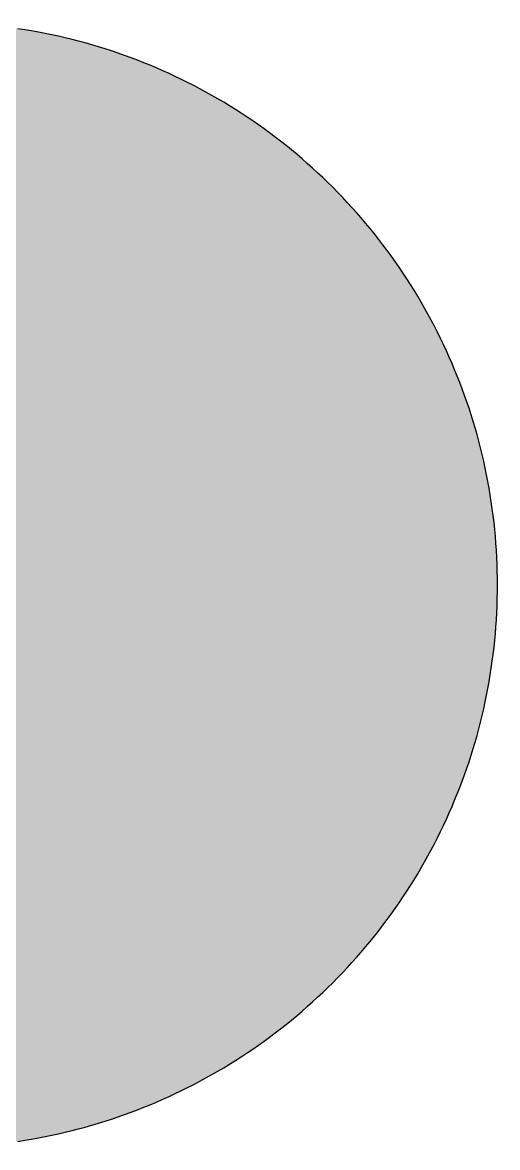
# Model space of a CAD drawing. Header units: millimetres. Extents: x 0 to 212, y 0 to 212.
# Drawn here: x 122.4 to 211.7, y 0.1 to 211.7 of the extents above; entities that cross this region are included whole.
import ezdxf

# ---------------------------------------------------------------- set-up
doc = ezdxf.new("R2010")
doc.units = ezdxf.units.MM

msp = doc.modelspace()

# ---------------------------------------------------------------- hatches: boundary and pattern name
msp.add_hatch(color=254).paths.add_polyline_path([(211.7189, 105.8869), (211.709, 107.2007), (211.6861, 108.5139), (211.6455, 109.8245), (211.5871, 111.1326), (211.5134, 112.4407), (211.4245, 113.7437), (211.3204, 115.0468), (211.201, 116.3447), (211.0638, 117.6426), (210.9114, 118.9355), (210.7413, 120.2258), (210.5584, 121.5136), (210.3577, 122.7988), (210.1418, 124.079), (209.9107, 125.3566), (209.6643, 126.6292), (209.4027, 127.8992), (209.1258, 129.1641), (208.8337, 130.4239), (208.5264, 131.6812), (208.2038, 132.936), (207.866, 134.1831), (207.5104, 135.4277), (207.1421, 136.6647), (206.7611, 137.8991), (206.3623, 139.1285), (205.9483, 140.3502), (205.5216, 141.5694), (205.0771, 142.781), (204.6199, 143.9901), (204.1474, 145.1915), (203.6623, 146.3853), (203.1619, 147.574), (202.6463, 148.7576), (202.1154, 149.9362), (201.5693, 151.1046), (201.0105, 152.2705), (200.439, 153.4262), (199.8523, 154.5768), (199.2503, 155.7198), (198.6356, 156.8577), (198.0057, 157.9855), (197.3605, 159.1081), (196.7052, 160.2232), (196.0321, 161.3281), (195.3489, 162.4279), (194.6504, 163.5176), (193.9366, 164.6022), (193.2102, 165.6766), (192.471, 166.7434), (191.7167, 167.8), (190.9521, 168.849), (190.1698, 169.8904), (189.3773, 170.9217), (188.5696, 171.9428), (187.7517, 172.9562), (186.9161, 173.9621), (186.0702, 174.9552), (185.2117, 175.9407), (184.338, 176.9161), (183.454, 177.8838), (182.5549, 178.8389), (181.643, 179.7837), (180.721, 180.7185), (179.7837, 181.643), (178.8389, 182.5549), (177.8838, 183.454), (176.9161, 184.338), (175.9407, 185.2117), (174.9552, 186.0702), (173.9621, 186.9161), (172.9562, 187.7492), (171.9428, 188.5696), (170.9217, 189.3773), (169.8904, 190.1698), (168.849, 190.9496), (167.8, 191.7167), (166.7408, 192.471), (165.6766, 193.2102), (164.6022, 193.9366), (163.5176, 194.6504), (162.4279, 195.3489), (161.3281, 196.0321), (160.2232, 196.7052), (159.1081, 197.3631), (157.9855, 198.0057), (156.8577, 198.6356), (155.7198, 199.2503), (154.5768, 199.8523), (153.4262, 200.439), (152.2705, 201.0131), (151.1046, 201.5719), (149.9362, 202.1154), (148.7576, 202.6463), (147.574, 203.1619), (146.3853, 203.6623), (145.1889, 204.15), (143.9875, 204.6199), (142.781, 205.0796), (141.5694, 205.5216), (140.3502, 205.9483), (139.1285, 206.3623), (137.8991, 206.7611), (136.6647, 207.1446), (135.4252, 207.5129), (134.1831, 207.866), (132.9334, 208.2038), (131.6812, 208.5264), (130.4239, 208.8337), (129.1641, 209.1284), (127.8966, 209.4052), (126.6292, 209.6668), (125.3541, 209.9132), (124.0765, 210.1444), (122.7963, 210.3603), (121.5136, 210.5584), (120.2258, 210.7438), (118.9355, 210.9114), (117.6401, 211.0638), (116.3447, 211.201), (115.0468, 211.3229), (113.7437, 211.4271), (112.4382, 211.516), (111.1326, 211.5896), (109.8245, 211.6455), (108.5113, 211.6861), (107.1982, 211.7115), (105.885, 211.7192), (104.5693, 211.7115), (103.2561, 211.6861), (101.9454, 211.6455), (100.6373, 211.5896), (99.3292, 211.516), (98.0262, 211.4271), (96.7232, 211.3229), (95.4253, 211.201), (94.1273, 211.0638), (92.8345, 210.9114), (91.5441, 210.7438), (90.2564, 210.5584), (88.9711, 210.3603), (87.691, 210.1444), (86.4133, 209.9132), (85.1408, 209.6668), (83.8708, 209.4052), (82.6059, 209.1284), (81.346, 208.8337), (80.0887, 208.5264), (78.834, 208.2038), (77.5868, 207.866), (76.3422, 207.5129), (75.1053, 207.1446), (73.8708, 206.7611), (72.6415, 206.3623), (71.4197, 205.9483), (70.2005, 205.5216), (68.9889, 205.0796), (67.7799, 204.6199), (66.5785, 204.15), (65.3847, 203.6623), (64.196, 203.1619), (63.0123, 202.6463), (61.8338, 202.1154), (60.6628, 201.5719), (59.4995, 201.0131), (58.3438, 200.439), (57.1932, 199.8523), (56.0502, 199.2503), (54.9123, 198.6356), (53.7845, 198.0057), (52.6618, 197.3631), (51.5468, 196.7052), (50.4419, 196.0321), (49.342, 195.3489), (48.2524, 194.6504), (47.1678, 193.9366), (46.0934, 193.2102), (45.0266, 192.471), (43.9699, 191.7167), (42.9209, 190.9496), (41.8795, 190.1698), (40.8483, 189.3773), (39.8272, 188.5696), (38.8137, 187.7492), (37.8079, 186.9161), (36.8148, 186.0702), (35.8292, 185.2117), (34.8539, 184.338), (33.8861, 183.454), (32.9311, 182.5549), (31.9862, 181.643), (31.049, 180.7185), (30.1269, 179.7837), (29.2151, 178.8389), (28.3159, 177.8838), (27.432, 176.9161), (26.5582, 175.9407), (25.6997, 174.9552), (24.8539, 173.9621), (24.0208, 172.9562), (23.2004, 171.9428), (22.3926, 170.9217), (21.6002, 169.8904), (20.8204, 168.849), (20.0533, 167.8), (19.2989, 166.7434), (18.5598, 165.6766), (17.8333, 164.6022), (17.1196, 163.5176), (16.4211, 162.4279), (15.7378, 161.3281), (15.0647, 160.2232), (14.4069, 159.1081), (13.7643, 157.9855), (13.1343, 156.8577), (12.5197, 155.7198), (11.9177, 154.5768), (11.3309, 153.4262), (10.7569, 152.2705), (10.1981, 151.1046), (9.6545, 149.9362), (9.1237, 148.7576), (8.6081, 147.574), (8.1077, 146.3853), (7.62, 145.1915), (7.1501, 143.9901), (6.6904, 142.781), (6.2484, 141.5694), (5.8217, 140.3502), (5.4077, 139.1285), (5.0089, 137.8991), (4.6253, 136.6647), (4.257, 135.4277), (3.904, 134.1831), (3.5662, 132.936), (3.2436, 131.6812), (2.9362, 130.4239), (2.6416, 129.1641), (2.3647, 127.8992), (2.1031, 126.6292), (1.8567, 125.3566), (1.6256, 124.079), (1.4097, 122.7988), (1.2116, 121.5136), (1.0262, 120.2258), (0.8585, 118.9355), (0.7061, 117.6426), (0.569, 116.3447), (0.447, 115.0468), (0.3429, 113.7437), (0.254, 112.4407), (0.1803, 111.1326), (0.1245, 109.8245), (0.0838, 108.5139), (0.0584, 107.2007), (0.0508, 105.885), (0.0584, 104.5718), (0.0838, 103.2586), (0.1245, 101.9454), (0.1803, 100.6373), (0.254, 99.3318), (0.3429, 98.0262), (0.447, 96.7232), (0.569, 95.4253), (0.7061, 94.1299), (0.8585, 92.8345), (1.0262, 91.5441), (1.2116, 90.2564), (1.4097, 88.9737), (1.6256, 87.6935), (1.8567, 86.4159), (2.1031, 85.1408), (2.3647, 83.8733), (2.6416, 82.6059), (2.9362, 81.346), (3.2436, 80.0887), (3.5662, 78.8365), (3.904, 77.5868), (4.257, 76.3448), (4.6253, 75.1053), (5.0089, 73.8708), (5.4077, 72.6415), (5.8217, 71.4197), (6.2484, 70.2005), (6.6904, 68.9889), (7.1501, 67.7824), (7.62, 66.581), (8.1077, 65.3847), (8.6081, 64.196), (9.1237, 63.0123), (9.6545, 61.8338), (10.1981, 60.6654), (10.7569, 59.4995), (11.3309, 58.3438), (11.9177, 57.1932), (12.5197, 56.0502), (13.1343, 54.9123), (13.7643, 53.7845), (14.4069, 52.6618), (15.0647, 51.5468), (15.7378, 50.4419), (16.4211, 49.342), (17.1196, 48.2524), (17.8333, 47.1678), (18.5598, 46.0934), (19.2989, 45.0291), (20.0533, 43.9699), (20.8204, 42.9209), (21.6002, 41.8795), (22.3926, 40.8483), (23.2004, 39.8272), (24.0208, 38.8137), (24.8539, 37.8079), (25.6997, 36.8148), (26.5582, 35.8292), (27.432, 34.8539), (28.3159, 33.8861), (29.2151, 32.9311), (30.1269, 31.9862), (31.049, 31.049), (31.9862, 30.1269), (32.9311, 29.2151), (33.8861, 28.3159), (34.8539, 27.432), (35.8292, 26.5582), (36.8148, 25.6997), (37.8079, 24.8539), (38.8137, 24.0182), (39.8272, 23.2004), (40.8483, 22.3926), (41.8795, 21.6002), (42.9209, 20.8178), (43.9699, 20.0533), (45.0266, 19.2989), (46.0934, 18.5598), (47.1678, 17.8333), (48.2524, 17.1196), (49.342, 16.4211), (50.4419, 15.7378), (51.5468, 15.0647), (52.6618, 14.4094), (53.7845, 13.7643), (54.9123, 13.1343), (56.0502, 12.5197), (57.1932, 11.9177), (58.3438, 11.3309), (59.4995, 10.7594), (60.6628, 10.2006), (61.8338, 9.6545), (63.0123, 9.1237), (64.196, 8.6081), (65.3847, 8.1077), (66.5785, 7.6225), (67.7799, 7.1501), (68.9889, 6.6929), (70.2005, 6.2484), (71.4197, 5.8217), (72.6415, 5.4077), (73.8708, 5.0089), (75.1053, 4.6279), (76.3422, 4.2596), (77.5868, 3.904), (78.834, 3.5662), (80.0887, 3.2436), (81.346, 2.9362), (82.6059, 2.6441), (83.8708, 2.3673), (85.1408, 2.1057), (86.4133, 1.8593), (87.691, 1.6281), (88.9711, 1.4122), (90.2564, 1.2116), (91.5441, 1.0287), (92.8345, 0.8585), (94.1273, 0.7061), (95.4253, 0.569), (96.7232, 0.4496), (98.0262, 0.3454), (99.3292, 0.2565), (100.6373, 0.1829), (101.9454, 0.1245), (103.2561, 0.0838), (104.5693, 0.061), (105.885, 0.0533), (107.1982, 0.061), (108.5113, 0.0838), (109.8245, 0.1245), (111.1326, 0.1829), (112.4382, 0.2565), (113.7437, 0.3454), (115.0468, 0.4496), (116.3447, 0.569), (117.6401, 0.7061), (118.9355, 0.8585), (120.2258, 1.0287), (121.5136, 1.2116), (122.7963, 1.4122), (124.0765, 1.6281), (125.3541, 1.8593), (126.6292, 2.1057), (127.8966, 2.3673), (129.1641, 2.6441), (130.4239, 2.9362), (131.6812, 3.2436), (132.9334, 3.5662), (134.1831, 3.904), (135.4252, 4.2596), (136.6647, 4.6279), (137.8991, 5.0089), (139.1285, 5.4077), (140.3502, 5.8217), (141.5694, 6.2484), (142.781, 6.6929), (143.9875, 7.1501), (145.1889, 7.6225), (146.3853, 8.1077), (147.574, 8.6081), (148.7576, 9.1237), (149.9362, 9.6545), (151.1046, 10.2006), (152.2705, 10.7594), (153.4262, 11.3309), (154.5768, 11.9177), (155.7198, 12.5197), (156.8577, 13.1343), (157.9855, 13.7643), (159.1081, 14.4094), (160.2232, 15.0647), (161.3281, 15.7378), (162.4279, 16.4211), (163.5176, 17.1196), (164.6022, 17.8333), (165.6766, 18.5598), (166.7408, 19.2989), (167.8, 20.0533), (168.849, 20.8178), (169.8904, 21.6002), (170.9217, 22.3926), (171.9428, 23.2004), (172.9562, 24.0182), (173.9621, 24.8539), (174.9552, 25.6997), (175.9407, 26.5582), (176.9161, 27.432), (177.8838, 28.3159), (178.8389, 29.2151), (179.7837, 30.1269), (180.721, 31.049), (181.643, 31.9862), (182.5549, 32.9311), (183.454, 33.8861), (184.338, 34.8539), (185.2117, 35.8292), (186.0702, 36.8148), (186.9161, 37.8079), (187.7517, 38.8137), (188.5696, 39.8272), (189.3773, 40.8483), (190.1698, 41.8795), (190.9521, 42.9209), (191.7167, 43.9699), (192.471, 45.0291), (193.2102, 46.0934), (193.9366, 47.1678), (194.6504, 48.2524), (195.3489, 49.342), (196.0321, 50.4419), (196.7052, 51.5468), (197.3605, 52.6618), (198.0057, 53.7845), (198.6356, 54.9123), (199.2503, 56.0502), (199.8523, 57.1932), (200.439, 58.3438), (201.0105, 59.4995), (201.5693, 60.6654), (202.1154, 61.8338), (202.6463, 63.0123), (203.1619, 64.196), (203.6623, 65.3847), (204.1474, 66.581), (204.6199, 67.7824), (205.0771, 68.9889), (205.5216, 70.2005), (205.9483, 71.4197), (206.3623, 72.6415), (206.7611, 73.8708), (207.1421, 75.1053), (207.5104, 76.3448), (207.866, 77.5868), (208.2038, 78.8365), (208.5264, 80.0887), (208.8337, 81.346), (209.1258, 82.6059), (209.4027, 83.8733), (209.6643, 85.1408), (209.9107, 86.4159), (210.1418, 87.6935), (210.3577, 88.9737), (210.5584, 90.2564), (210.7413, 91.5441), (210.9114, 92.8345), (211.0638, 94.1299), (211.201, 95.4253), (211.3204, 96.7232), (211.4245, 98.0262), (211.5134, 99.3318), (211.5871, 100.6373), (211.6455, 101.9454), (211.6861, 103.2586), (211.709, 104.5718), (211.7166, 105.885)])
h = msp.add_hatch(color=59)
edge = h.paths.add_edge_path()
edge.add_line((157.1625, 105.7628), (157.16, 104.4245))
edge.add_line((157.16, 104.4245), (157.1523, 103.1215))
edge.add_line((157.1523, 103.1215), (157.1447, 101.8515))
edge.add_line((157.1447, 101.8515), (157.1295, 100.6145))
edge.add_line((157.1295, 100.6145), (157.1117, 99.408))
edge.add_line((157.1117, 99.408), (157.0914, 98.237))
edge.add_line((157.0914, 98.237), (157.066, 97.0966))
edge.add_line((157.066, 97.0966), (157.0355, 95.9866))
edge.add_line((157.0355, 95.9866), (157.0025, 94.9071))
edge.add_line((157.0025, 94.9071), (156.9644, 93.8606))
edge.add_line((156.9644, 93.8606), (156.9212, 92.8421))
edge.add_line((156.9212, 92.8421), (156.8755, 91.854))
edge.add_line((156.8755, 91.854), (156.8247, 90.8939))
edge.add_line((156.8247, 90.8939), (156.7688, 89.9643))
edge.add_line((156.7688, 89.9643), (156.7104, 89.0626))
edge.add_line((156.7104, 89.0626), (156.6469, 88.1913))
edge.add_line((156.6469, 88.1913), (156.5783, 87.3455))
edge.add_line((156.5783, 87.3455), (156.5046, 86.5251))
edge.add_line((156.5046, 86.5251), (156.4259, 85.7352))
edge.add_line((156.4259, 85.7352), (156.3446, 84.9706))
edge.add_line((156.3446, 84.9706), (156.2583, 84.2315))
edge.add_line((156.2583, 84.2315), (156.1668, 83.5177))
edge.add_line((156.1668, 83.5177), (156.0703, 82.8294))
edge.add_line((156.0703, 82.8294), (155.9687, 82.1665))
edge.add_line((155.9687, 82.1665), (155.8646, 81.5264))
edge.add_line((155.8646, 81.5264), (155.7528, 80.9117))
edge.add_line((155.7528, 80.9117), (155.6385, 80.3199))
edge.add_line((155.6385, 80.3199), (155.5166, 79.7509))
edge.add_line((155.5166, 79.7509), (155.3921, 79.2074))
edge.add_line((155.3921, 79.2074), (155.26, 78.6841))
edge.add_line((155.26, 78.6841), (155.1254, 78.1837))
edge.add_line((155.1254, 78.1837), (154.9857, 77.7037))
edge.add_line((154.9857, 77.7037), (154.8384, 77.2439))
edge.add_line((154.8384, 77.2439), (154.6885, 76.8071))
edge.add_line((154.6885, 76.8071), (154.5311, 76.3905))
edge.add_line((154.5311, 76.3905), (154.371, 75.9917))
edge.add_line((154.371, 75.9917), (154.2034, 75.6158))
edge.add_line((154.2034, 75.6158), (154.0307, 75.2577))
edge.add_line((154.0307, 75.2577), (153.8529, 74.9173))
edge.add_line((153.8529, 74.9173), (153.67, 74.5947))
edge.add_line((153.67, 74.5947), (153.482, 74.2925))
edge.add_line((153.482, 74.2925), (153.2865, 74.0054))
edge.add_line((153.2865, 74.0054), (153.0883, 73.7362))
edge.add_line((153.0883, 73.7362), (152.8826, 73.4847))
edge.add_line((152.8826, 73.4847), (152.6718, 73.2485))
edge.add_line((152.6718, 73.2485), (152.4533, 73.0275))
edge.add_line((152.4533, 73.0275), (152.2324, 72.8218))
edge.add_line((152.2324, 72.8218), (152.0038, 72.6338))
edge.add_line((152.0038, 72.6338), (151.7701, 72.4586))
edge.add_line((151.7701, 72.4586), (151.5288, 72.296))
edge.add_line((151.5288, 72.296), (151.2849, 72.1512))
edge.add_line((151.2849, 72.1512), (151.0309, 72.0166))
edge.add_line((151.0309, 72.0166), (150.7744, 71.8972))
edge.add_line((150.7744, 71.8972), (150.5102, 71.788))
edge.add_line((150.5102, 71.788), (150.241, 71.6915))
edge.add_line((150.241, 71.6915), (149.9641, 71.6077))
edge.add_line((149.9641, 71.6077), (149.6822, 71.5366))
edge.add_line((149.6822, 71.5366), (149.3926, 71.4756))
edge.add_line((149.3926, 71.4756), (149.098, 71.4248))
edge.add_line((149.098, 71.4248), (148.7983, 71.3842))
edge.add_line((148.7983, 71.3842), (148.4909, 71.3511))
edge.add_line((148.4909, 71.3511), (148.176, 71.3308))
edge.add_line((148.176, 71.3308), (147.8559, 71.3181))
edge.add_line((147.8559, 71.3181), (147.5308, 71.313))
edge.add_line((147.5308, 71.313), (147.193, 71.3181))
edge.add_line((147.193, 71.3181), (146.8628, 71.3359))
edge.add_line((146.8628, 71.3359), (146.5377, 71.3638))
edge.add_line((146.5377, 71.3638), (146.2227, 71.4019))
edge.add_line((146.2227, 71.4019), (145.9128, 71.4527))
edge.add_line((145.9128, 71.4527), (145.6106, 71.5162))
edge.add_line((145.6106, 71.5162), (145.3134, 71.5924))
edge.add_line((145.3134, 71.5924), (145.0238, 71.6788))
edge.add_line((145.0238, 71.6788), (144.7419, 71.7804))
edge.add_line((144.7419, 71.7804), (144.4676, 71.8947))
edge.add_line((144.4676, 71.8947), (144.1983, 72.0217))
edge.add_line((144.1983, 72.0217), (143.9367, 72.1639))
edge.add_line((143.9367, 72.1639), (143.6802, 72.3214))
edge.add_line((143.6802, 72.3214), (143.4313, 72.4916))
edge.add_line((143.4313, 72.4916), (143.1874, 72.677))
edge.add_line((143.1874, 72.677), (142.9512, 72.8751))
edge.add_line((142.9512, 72.8751), (142.7226, 73.091))
edge.add_line((142.7226, 73.091), (142.4991, 73.3222))
edge.add_line((142.4991, 73.3222), (142.2806, 73.5686))
edge.add_line((142.2806, 73.5686), (142.0673, 73.8327))
edge.add_line((142.0673, 73.8327), (141.8641, 74.1121))
edge.add_line((141.8641, 74.1121), (141.6634, 74.4068))
edge.add_line((141.6634, 74.4068), (141.4704, 74.7192))
edge.add_line((141.4704, 74.7192), (141.2824, 75.0519))
edge.add_line((141.2824, 75.0519), (141.0995, 75.3999))
edge.add_line((141.0995, 75.3999), (140.9243, 75.7657))
edge.add_line((140.9243, 75.7657), (140.7516, 76.1492))
edge.add_line((140.7516, 76.1492), (140.5865, 76.5505))
edge.add_line((140.5865, 76.5505), (140.429, 76.9722))
edge.add_line((140.429, 76.9722), (140.274, 77.4116))
edge.add_line((140.274, 77.4116), (140.1267, 77.8713))
edge.add_line((140.1267, 77.8713), (139.9819, 78.3514))
edge.add_line((139.9819, 78.3514), (139.8448, 78.8492))
edge.add_line((139.8448, 78.8492), (139.7127, 79.3699))
edge.add_line((139.7127, 79.3699), (139.5857, 79.9084))
edge.add_line((139.5857, 79.9084), (139.4638, 80.4697))
edge.add_line((139.4638, 80.4697), (139.3469, 81.0514))
edge.add_line((139.3469, 81.0514), (139.2352, 81.6534))
edge.add_line((139.2352, 81.6534), (139.1285, 82.2782))
edge.add_line((139.1285, 82.2782), (139.0244, 82.9259))
edge.add_line((139.0244, 82.9259), (138.9278, 83.5939))
edge.add_line((138.9278, 83.5939), (138.8364, 84.2848))
edge.add_line((138.8364, 84.2848), (138.7475, 84.9986))
edge.add_line((138.7475, 84.9986), (138.6662, 85.7352))
edge.add_line((138.6662, 85.7352), (138.5875, 86.4946))
edge.add_line((138.5875, 86.4946), (138.5138, 87.2795))
edge.add_line((138.5138, 87.2795), (138.4452, 88.0872))
edge.add_line((138.4452, 88.0872), (138.3792, 88.9203))
edge.add_line((138.3792, 88.9203), (138.3182, 89.7763))
edge.add_line((138.3182, 89.7763), (138.2624, 90.6577))
edge.add_line((138.2624, 90.6577), (138.2116, 91.5645))
edge.add_line((138.2116, 91.5645), (138.1633, 92.4966))
edge.add_line((138.1633, 92.4966), (138.1201, 93.4542))
edge.add_line((138.1201, 93.4542), (138.0795, 94.4372))
edge.add_line((138.0795, 94.4372), (138.0465, 95.4456))
edge.add_line((138.0465, 95.4456), (138.0134, 96.4819))
edge.add_line((138.0134, 96.4819), (137.9855, 97.5462))
edge.add_line((137.9855, 97.5462), (137.9626, 98.6358))
edge.add_line((137.9626, 98.6358), (137.9423, 99.7534))
edge.add_line((137.9423, 99.7534), (137.9271, 100.899))
edge.add_line((137.9271, 100.899), (137.9144, 102.0724))
edge.add_line((137.9144, 102.0724), (137.9068, 103.2739))
edge.add_line((137.9068, 103.2739), (137.9017, 104.5032))
edge.add_line((137.9017, 104.5032), (137.8991, 105.7605))
edge.add_line((137.8991, 105.7605), (137.9017, 107.0432))
edge.add_line((137.9017, 107.0432), (137.9068, 108.2954))
edge.add_line((137.9068, 108.2954), (137.9169, 109.5172))
edge.add_line((137.9169, 109.5172), (137.9322, 110.7084))
edge.add_line((137.9322, 110.7084), (137.9499, 111.8718))
edge.add_line((137.9499, 111.8718), (137.9728, 113.0071))
edge.add_line((137.9728, 113.0071), (137.9982, 114.1146))
edge.add_line((137.9982, 114.1146), (138.0287, 115.1941))
edge.add_line((138.0287, 115.1941), (138.0642, 116.2431))
edge.add_line((138.0642, 116.2431), (138.1023, 117.2667))
edge.add_line((138.1023, 117.2667), (138.1481, 118.2649))
edge.add_line((138.1481, 118.2649), (138.1963, 119.2327))
edge.add_line((138.1963, 119.2327), (138.2471, 120.1776))
edge.add_line((138.2471, 120.1776), (138.3055, 121.0945))
edge.add_line((138.3055, 121.0945), (138.3665, 121.986))
edge.add_line((138.3665, 121.986), (138.4325, 122.8496))
edge.add_line((138.4325, 122.8496), (138.5011, 123.6904))
edge.add_line((138.5011, 123.6904), (138.5773, 124.5057))
edge.add_line((138.5773, 124.5057), (138.6561, 125.2982))
edge.add_line((138.6561, 125.2982), (138.7399, 126.0653))
edge.add_line((138.7399, 126.0653), (138.8288, 126.807))
edge.add_line((138.8288, 126.807), (138.9228, 127.5258))
edge.add_line((138.9228, 127.5258), (139.0193, 128.2217))
edge.add_line((139.0193, 128.2217), (139.1234, 128.8948))
edge.add_line((139.1234, 128.8948), (139.2301, 129.5425))
edge.add_line((139.2301, 129.5425), (139.3444, 130.1699))
edge.add_line((139.3444, 130.1699), (139.4612, 130.777))
edge.add_line((139.4612, 130.777), (139.5832, 131.3586))
edge.add_line((139.5832, 131.3586), (139.7102, 131.9225))
edge.add_line((139.7102, 131.9225), (139.8422, 132.461))
edge.add_line((139.8422, 132.461), (139.9794, 132.9817))
edge.add_line((139.9794, 132.9817), (140.1216, 133.4821))
edge.add_line((140.1216, 133.4821), (140.269, 133.9596))
edge.add_line((140.269, 133.9596), (140.4214, 134.4193))
edge.add_line((140.4214, 134.4193), (140.5788, 134.8588))
edge.add_line((140.5788, 134.8588), (140.7414, 135.2779))
edge.add_line((140.7414, 135.2779), (140.909, 135.6792))
edge.add_line((140.909, 135.6792), (141.0818, 136.0627))
edge.add_line((141.0818, 136.0627), (141.2621, 136.4259))
edge.add_line((141.2621, 136.4259), (141.445, 136.7714))
edge.add_line((141.445, 136.7714), (141.6329, 137.099))
edge.add_line((141.6329, 137.099), (141.8285, 137.4115))
edge.add_line((141.8285, 137.4115), (142.0266, 137.7036))
edge.add_line((142.0266, 137.7036), (142.2324, 137.9804))
edge.add_line((142.2324, 137.9804), (142.4432, 138.242))
edge.add_line((142.4432, 138.242), (142.6591, 138.4859))
edge.add_line((142.6591, 138.4859), (142.8801, 138.7145))
edge.add_line((142.8801, 138.7145), (143.1087, 138.9253))
edge.add_line((143.1087, 138.9253), (143.3424, 139.1234))
edge.add_line((143.3424, 139.1234), (143.5811, 139.3063))
edge.add_line((143.5811, 139.3063), (143.825, 139.4739))
edge.add_line((143.825, 139.4739), (144.0739, 139.6263))
edge.add_line((144.0739, 139.6263), (144.3304, 139.766))
edge.add_line((144.3304, 139.766), (144.592, 139.8905))
edge.add_line((144.592, 139.8905), (144.8587, 140.0023))
edge.add_line((144.8587, 140.0023), (145.1305, 140.1013))
edge.add_line((145.1305, 140.1013), (145.4099, 140.1877))
edge.add_line((145.4099, 140.1877), (145.6944, 140.2613))
edge.add_line((145.6944, 140.2613), (145.9865, 140.3223))
edge.add_line((145.9865, 140.3223), (146.2837, 140.3731))
edge.add_line((146.2837, 140.3731), (146.5859, 140.4112))
edge.add_line((146.5859, 140.4112), (146.8933, 140.4366))
edge.add_line((146.8933, 140.4366), (147.2082, 140.4518))
edge.add_line((147.2082, 140.4518), (147.5308, 140.4569))
edge.add_line((147.5308, 140.4569), (147.8458, 140.4544))
edge.add_line((147.8458, 140.4544), (148.1557, 140.4391))
edge.add_line((148.1557, 140.4391), (148.4579, 140.4188))
edge.add_line((148.4579, 140.4188), (148.7576, 140.3858))
edge.add_line((148.7576, 140.3858), (149.0497, 140.3426))
edge.add_line((149.0497, 140.3426), (149.3368, 140.2918))
edge.add_line((149.3368, 140.2918), (149.6187, 140.2258))
edge.add_line((149.6187, 140.2258), (149.893, 140.1521))
edge.add_line((149.893, 140.1521), (150.1648, 140.0658))
edge.add_line((150.1648, 140.0658), (150.429, 139.9667))
edge.add_line((150.429, 139.9667), (150.688, 139.8549))
edge.add_line((150.688, 139.8549), (150.9395, 139.733))
edge.add_line((150.9395, 139.733), (151.1884, 139.5933))
edge.add_line((151.1884, 139.5933), (151.4323, 139.4435))
edge.add_line((151.4323, 139.4435), (151.6685, 139.2784))
edge.add_line((151.6685, 139.2784), (151.8996, 139.1006))
edge.add_line((151.8996, 139.1006), (152.1257, 138.905))
edge.add_line((152.1257, 138.905), (152.3467, 138.6967))
edge.add_line((152.3467, 138.6967), (152.5626, 138.4706))
edge.add_line((152.5626, 138.4706), (152.7734, 138.2293))
edge.add_line((152.7734, 138.2293), (152.9791, 137.9728))
edge.add_line((152.9791, 137.9728), (153.1772, 137.6985))
edge.add_line((153.1772, 137.6985), (153.3728, 137.4064))
edge.add_line((153.3728, 137.4064), (153.5608, 137.0965))
edge.add_line((153.5608, 137.0965), (153.7462, 136.7714))
edge.add_line((153.7462, 136.7714), (153.924, 136.4259))
edge.add_line((153.924, 136.4259), (154.0993, 136.0602))
edge.add_line((154.0993, 136.0602), (154.2669, 135.6766))
edge.add_line((154.2669, 135.6766), (154.432, 135.2753))
edge.add_line((154.432, 135.2753), (154.5895, 134.8511))
edge.add_line((154.5895, 134.8511), (154.7444, 134.4092))
edge.add_line((154.7444, 134.4092), (154.8917, 133.9444))
edge.add_line((154.8917, 133.9444), (155.0365, 133.4592))
edge.add_line((155.0365, 133.4592), (155.1737, 132.9512))
edge.add_line((155.1737, 132.9512), (155.3083, 132.4229))
edge.add_line((155.3083, 132.4229), (155.4378, 131.8717))
edge.add_line((155.4378, 131.8717), (155.5623, 131.2977))
edge.add_line((155.5623, 131.2977), (155.6817, 130.7008))
edge.add_line((155.6817, 130.7008), (155.796, 130.081))
edge.add_line((155.796, 130.081), (155.9052, 129.4359))
edge.add_line((155.9052, 129.4359), (156.0093, 128.7678))
edge.add_line((156.0093, 128.7678), (156.1084, 128.0744))
edge.add_line((156.1084, 128.0744), (156.2049, 127.3556))
edge.add_line((156.2049, 127.3556), (156.2964, 126.6114))
edge.add_line((156.2964, 126.6114), (156.3802, 125.8418))
edge.add_line((156.3802, 125.8418), (156.4615, 125.0442))
edge.add_line((156.4615, 125.0442), (156.5402, 124.2212))
edge.add_line((156.5402, 124.2212), (156.6113, 123.3703))
edge.add_line((156.6113, 123.3703), (156.6799, 122.494))
edge.add_line((156.6799, 122.494), (156.7409, 121.5873))
edge.add_line((156.7409, 121.5873), (156.7993, 120.6551))
edge.add_line((156.7993, 120.6551), (156.8552, 119.6924))
edge.add_line((156.8552, 119.6924), (156.9034, 118.6993))
edge.add_line((156.9034, 118.6993), (156.9491, 117.6807))
edge.add_line((156.9491, 117.6807), (156.9898, 116.6292))
edge.add_line((156.9898, 116.6292), (157.0253, 115.5471))
edge.add_line((157.0253, 115.5471), (157.0584, 114.4346))
edge.add_line((157.0584, 114.4346), (157.0863, 113.2916))
edge.add_line((157.0863, 113.2916), (157.1092, 112.1181))
edge.add_line((157.1092, 112.1181), (157.1269, 110.9116))
edge.add_line((157.1269, 110.9116), (157.1422, 109.6747))
edge.add_line((157.1422, 109.6747), (157.1523, 108.4021))
edge.add_line((157.1523, 108.4021), (157.16, 107.0991))
edge.add_line((157.16, 107.0991), (157.1625, 105.7605))
edge = h.paths.add_edge_path(flags=16)
edge.add_line((169.3855, 105.7628), (169.3799, 107.2642))
edge.add_line((169.3799, 107.2642), (169.3672, 108.7349))
edge.add_line((169.3672, 108.7349), (169.3443, 110.1776))
edge.add_line((169.3443, 110.1776), (169.3113, 111.5924))
edge.add_line((169.3113, 111.5924), (169.2707, 112.9792))
edge.add_line((169.2707, 112.9792), (169.2224, 114.3356))
edge.add_line((169.2224, 114.3356), (169.1615, 115.664))
edge.add_line((169.1615, 115.664), (169.0929, 116.9645))
edge.add_line((169.0929, 116.9645), (169.0141, 118.237))
edge.add_line((169.0141, 118.237), (168.9278, 119.4816))
edge.add_line((168.9278, 119.4816), (168.8287, 120.6983))
edge.add_line((168.8287, 120.6983), (168.722, 121.887))
edge.add_line((168.722, 121.887), (168.6052, 123.0503))
edge.add_line((168.6052, 123.0503), (168.4782, 124.1857))
edge.add_line((168.4782, 124.1857), (168.3385, 125.2931))
edge.add_line((168.3385, 125.2931), (168.1912, 126.3726))
edge.add_line((168.1912, 126.3726), (168.0337, 127.4293))
edge.add_line((168.0337, 127.4293), (167.8661, 128.4554))
edge.add_line((167.8661, 128.4554), (167.6883, 129.4587))
edge.add_line((167.6883, 129.4587), (167.4978, 130.4341))
edge.add_line((167.4978, 130.4341), (167.2996, 131.384))
edge.add_line((167.2996, 131.384), (167.0888, 132.3086))
edge.add_line((167.0888, 132.3086), (166.8678, 133.2078))
edge.add_line((166.8678, 133.2078), (166.6367, 134.0815))
edge.add_line((166.6367, 134.0815), (166.3954, 134.9299))
edge.add_line((166.3954, 134.9299), (166.1414, 135.7528))
edge.add_line((166.1414, 135.7528), (165.8772, 136.5504))
edge.add_line((165.8772, 136.5504), (165.6004, 137.3251))
edge.add_line((165.6004, 137.3251), (165.3134, 138.0744))
edge.add_line((165.3134, 138.0744), (165.0162, 138.8008))
edge.add_line((165.0162, 138.8008), (164.7063, 139.5019))
edge.add_line((164.7063, 139.5019), (164.3837, 140.1801))
edge.add_line((164.3837, 140.1801), (164.051, 140.8328))
edge.add_line((164.051, 140.8328), (163.7055, 141.4628))
edge.add_line((163.7055, 141.4628), (163.3499, 142.0698))
edge.add_line((163.3499, 142.0698), (162.9816, 142.654))
edge.add_line((162.9816, 142.654), (162.6032, 143.2154))
edge.add_line((162.6032, 143.2154), (162.2095, 143.7538))
edge.add_line((162.2095, 143.7538), (161.8056, 144.2695))
edge.add_line((161.8056, 144.2695), (161.3891, 144.7622))
edge.add_line((161.3891, 144.7622), (160.9623, 145.2321))
edge.add_line((160.9623, 145.2321), (160.5204, 145.6817))
edge.add_line((160.5204, 145.6817), (160.0683, 146.1084))
edge.add_line((160.0683, 146.1084), (159.6009, 146.5123))
edge.add_line((159.6009, 146.5123), (159.1234, 146.8958))
edge.add_line((159.1234, 146.8958), (158.6332, 147.259))
edge.add_line((158.6332, 147.259), (158.1302, 147.5994))
edge.add_line((158.1302, 147.5994), (157.6121, 147.9194))
edge.add_line((157.6121, 147.9194), (157.0838, 148.2192))
edge.add_line((157.0838, 148.2192), (156.5402, 148.4986))
edge.add_line((156.5402, 148.4986), (155.9839, 148.7551))
edge.add_line((155.9839, 148.7551), (155.415, 148.9939))
edge.add_line((155.415, 148.9939), (154.8333, 149.2123))
edge.add_line((154.8333, 149.2123), (154.239, 149.4104))
edge.add_line((154.239, 149.4104), (153.6294, 149.5882))
edge.add_line((153.6294, 149.5882), (153.0071, 149.7482))
edge.add_line((153.0071, 149.7482), (152.3695, 149.8854))
edge.add_line((152.3695, 149.8854), (151.7218, 150.0073))
edge.add_line((151.7218, 150.0073), (151.0563, 150.1089))
edge.add_line((151.0563, 150.1089), (150.3807, 150.1902))
edge.add_line((150.3807, 150.1902), (149.6898, 150.2537))
edge.add_line((149.6898, 150.2537), (148.9837, 150.2994))
edge.add_line((148.9837, 150.2994), (148.2649, 150.3274))
edge.add_line((148.2649, 150.3274), (147.5308, 150.335))
edge.add_line((147.5308, 150.335), (146.7917, 150.3274))
edge.add_line((146.7917, 150.3274), (146.0652, 150.2994))
edge.add_line((146.0652, 150.2994), (145.354, 150.2537))
edge.add_line((145.354, 150.2537), (144.6581, 150.1902))
edge.add_line((144.6581, 150.1902), (143.9774, 150.1089))
edge.add_line((143.9774, 150.1089), (143.3068, 150.0073))
edge.add_line((143.3068, 150.0073), (142.654, 149.8854))
edge.add_line((142.654, 149.8854), (142.0139, 149.7482))
edge.add_line((142.0139, 149.7482), (141.3866, 149.5882))
edge.add_line((141.3866, 149.5882), (140.7719, 149.4104))
edge.add_line((140.7719, 149.4104), (140.1724, 149.2123))
edge.add_line((140.1724, 149.2123), (139.5882, 148.9939))
edge.add_line((139.5882, 148.9939), (139.0142, 148.7551))
edge.add_line((139.0142, 148.7551), (138.4554, 148.4986))
edge.add_line((138.4554, 148.4986), (137.9093, 148.2192))
edge.add_line((137.9093, 148.2192), (137.3759, 147.9194))
edge.add_line((137.3759, 147.9194), (136.8577, 147.5994))
edge.add_line((136.8577, 147.5994), (136.3497, 147.259))
edge.add_line((136.3497, 147.259), (135.857, 146.8958))
edge.add_line((135.857, 146.8958), (135.3744, 146.5123))
edge.add_line((135.3744, 146.5123), (134.907, 146.1084))
edge.add_line((134.907, 146.1084), (134.4498, 145.6817))
edge.add_line((134.4498, 145.6817), (134.0079, 145.2321))
edge.add_line((134.0079, 145.2321), (133.5761, 144.7622))
edge.add_line((133.5761, 144.7622), (133.1595, 144.2695))
edge.add_line((133.1595, 144.2695), (132.7531, 143.7538))
edge.add_line((132.7531, 143.7538), (132.3594, 143.2154))
edge.add_line((132.3594, 143.2154), (131.9759, 142.654))
edge.add_line((131.9759, 142.654), (131.6076, 142.0698))
edge.add_line((131.6076, 142.0698), (131.2494, 141.4628))
edge.add_line((131.2494, 141.4628), (130.9014, 140.8328))
edge.add_line((130.9014, 140.8328), (130.5687, 140.1801))
edge.add_line((130.5687, 140.1801), (130.2461, 139.5019))
edge.add_line((130.2461, 139.5019), (129.9337, 138.8008))
edge.add_line((129.9337, 138.8008), (129.634, 138.0744))
edge.add_line((129.634, 138.0744), (129.347, 137.3251))
edge.add_line((129.347, 137.3251), (129.0701, 136.5504))
edge.add_line((129.0701, 136.5504), (128.8034, 135.7528))
edge.add_line((128.8034, 135.7528), (128.5494, 134.9299))
edge.add_line((128.5494, 134.9299), (128.3056, 134.0815))
edge.add_line((128.3056, 134.0815), (128.0744, 133.2078))
edge.add_line((128.0744, 133.2078), (127.8509, 132.3086))
edge.add_line((127.8509, 132.3086), (127.6401, 131.384))
edge.add_line((127.6401, 131.384), (127.442, 130.4341))
edge.add_line((127.442, 130.4341), (127.2515, 129.4587))
edge.add_line((127.2515, 129.4587), (127.0737, 128.4554))
edge.add_line((127.0737, 128.4554), (126.9035, 127.4293))
edge.add_line((126.9035, 127.4293), (126.746, 126.3726))
edge.add_line((126.746, 126.3726), (126.5987, 125.2931))
edge.add_line((126.5987, 125.2931), (126.4615, 124.1857))
edge.add_line((126.4615, 124.1857), (126.332, 123.0503))
edge.add_line((126.332, 123.0503), (126.2151, 121.887))
edge.add_line((126.2151, 121.887), (126.1085, 120.6983))
edge.add_line((126.1085, 120.6983), (126.0094, 119.4816))
edge.add_line((126.0094, 119.4816), (125.9205, 118.237))
edge.add_line((125.9205, 118.237), (125.8418, 116.9645))
edge.add_line((125.8418, 116.9645), (125.7732, 115.664))
edge.add_line((125.7732, 115.664), (125.7148, 114.3356))
edge.add_line((125.7148, 114.3356), (125.664, 112.9792))
edge.add_line((125.664, 112.9792), (125.6233, 111.5924))
edge.add_line((125.6233, 111.5924), (125.5928, 110.1776))
edge.add_line((125.5928, 110.1776), (125.57, 108.7349))
edge.add_line((125.57, 108.7349), (125.5573, 107.2642))
edge.add_line((125.5573, 107.2642), (125.5522, 105.7605))
edge.add_line((125.5522, 105.7605), (125.5573, 104.2594))
edge.add_line((125.5573, 104.2594), (125.57, 102.7887))
edge.add_line((125.57, 102.7887), (125.5928, 101.346))
edge.add_line((125.5928, 101.346), (125.6233, 99.9338))
edge.add_line((125.6233, 99.9338), (125.664, 98.5495))
edge.add_line((125.664, 98.5495), (125.7148, 97.1931))
edge.add_line((125.7148, 97.1931), (125.7732, 95.8672))
edge.add_line((125.7732, 95.8672), (125.8418, 94.5693))
edge.add_line((125.8418, 94.5693), (125.9205, 93.2993))
edge.add_line((125.9205, 93.2993), (126.0094, 92.0572))
edge.add_line((126.0094, 92.0572), (126.1085, 90.8431))
edge.add_line((126.1085, 90.8431), (126.2151, 89.6595))
edge.add_line((126.2151, 89.6595), (126.332, 88.5012))
edge.add_line((126.332, 88.5012), (126.4615, 87.3684))
edge.add_line((126.4615, 87.3684), (126.5987, 86.266))
edge.add_line((126.5987, 86.266), (126.746, 85.1891))
edge.add_line((126.746, 85.1891), (126.9035, 84.1375))
edge.add_line((126.9035, 84.1375), (127.0737, 83.1139))
edge.add_line((127.0737, 83.1139), (127.2515, 82.1182))
edge.add_line((127.2515, 82.1182), (127.442, 81.1454))
edge.add_line((127.442, 81.1454), (127.6401, 80.2005))
edge.add_line((127.6401, 80.2005), (127.8509, 79.281))
edge.add_line((127.8509, 79.281), (128.0744, 78.3895))
edge.add_line((128.0744, 78.3895), (128.3056, 77.5208))
edge.add_line((128.3056, 77.5208), (128.5494, 76.6775))
edge.add_line((128.5494, 76.6775), (128.8034, 75.8596))
edge.add_line((128.8034, 75.8596), (129.0701, 75.0672))
edge.add_line((129.0701, 75.0672), (129.347, 74.2975))
edge.add_line((129.347, 74.2975), (129.634, 73.5533))
edge.add_line((129.634, 73.5533), (129.9337, 72.8345))
edge.add_line((129.9337, 72.8345), (130.2461, 72.1385))
edge.add_line((130.2461, 72.1385), (130.5687, 71.468))
edge.add_line((130.5687, 71.468), (130.9014, 70.8203))
edge.add_line((130.9014, 70.8203), (131.2494, 70.1954))
edge.add_line((131.2494, 70.1954), (131.6076, 69.5935))
edge.add_line((131.6076, 69.5935), (131.9759, 69.0169))
edge.add_line((131.9759, 69.0169), (132.3594, 68.4606))
edge.add_line((132.3594, 68.4606), (132.7531, 67.9272))
edge.add_line((132.7531, 67.9272), (133.1595, 67.4192))
edge.add_line((133.1595, 67.4192), (133.5761, 66.9315))
edge.add_line((133.5761, 66.9315), (134.0079, 66.4667))
edge.add_line((134.0079, 66.4667), (134.4498, 66.0222))
edge.add_line((134.4498, 66.0222), (134.907, 65.6006))
edge.add_line((134.907, 65.6006), (135.3744, 65.2018))
edge.add_line((135.3744, 65.2018), (135.857, 64.8208))
edge.add_line((135.857, 64.8208), (136.3497, 64.4652))
edge.add_line((136.3497, 64.4652), (136.8577, 64.1274))
edge.add_line((136.8577, 64.1274), (137.3759, 63.8124))
edge.add_line((137.3759, 63.8124), (137.9093, 63.5178))
edge.add_line((137.9093, 63.5178), (138.4554, 63.2435))
edge.add_line((138.4554, 63.2435), (139.0142, 62.9895))
edge.add_line((139.0142, 62.9895), (139.5882, 62.7532))
edge.add_line((139.5882, 62.7532), (140.1724, 62.5399))
edge.add_line((140.1724, 62.5399), (140.7719, 62.3443))
edge.add_line((140.7719, 62.3443), (141.3866, 62.169))
edge.add_line((141.3866, 62.169), (142.0139, 62.0141))
edge.add_line((142.0139, 62.0141), (142.654, 61.8769))
edge.add_line((142.654, 61.8769), (143.3068, 61.7576))
edge.add_line((143.3068, 61.7576), (143.9774, 61.6585))
edge.add_line((143.9774, 61.6585), (144.6581, 61.5772))
edge.add_line((144.6581, 61.5772), (145.354, 61.5163))
edge.add_line((145.354, 61.5163), (146.0652, 61.4705))
edge.add_line((146.0652, 61.4705), (146.7917, 61.4451))
edge.add_line((146.7917, 61.4451), (147.5308, 61.435))
edge.add_line((147.5308, 61.435), (148.2649, 61.4451))
edge.add_line((148.2649, 61.4451), (148.9837, 61.4705))
edge.add_line((148.9837, 61.4705), (149.6898, 61.5163))
edge.add_line((149.6898, 61.5163), (150.3807, 61.5772))
edge.add_line((150.3807, 61.5772), (151.0563, 61.6585))
edge.add_line((151.0563, 61.6585), (151.7218, 61.7576))
edge.add_line((151.7218, 61.7576), (152.3695, 61.8769))
edge.add_line((152.3695, 61.8769), (153.0071, 62.0141))
edge.add_line((153.0071, 62.0141), (153.6294, 62.169))
edge.add_line((153.6294, 62.169), (154.239, 62.3443))
edge.add_line((154.239, 62.3443), (154.8333, 62.5399))
edge.add_line((154.8333, 62.5399), (155.415, 62.7532))
edge.add_line((155.415, 62.7532), (155.9839, 62.9895))
edge.add_line((155.9839, 62.9895), (156.5402, 63.2435))
edge.add_line((156.5402, 63.2435), (157.0838, 63.5178))
edge.add_line((157.0838, 63.5178), (157.6121, 63.8124))
edge.add_line((157.6121, 63.8124), (158.1302, 64.1274))
edge.add_line((158.1302, 64.1274), (158.6332, 64.4652))
edge.add_line((158.6332, 64.4652), (159.1234, 64.8208))
edge.add_line((159.1234, 64.8208), (159.6009, 65.2018))
edge.add_line((159.6009, 65.2018), (160.0683, 65.6006))
edge.add_line((160.0683, 65.6006), (160.5204, 66.0222))
edge.add_line((160.5204, 66.0222), (160.9623, 66.4667))
edge.add_line((160.9623, 66.4667), (161.3891, 66.9315))
edge.add_line((161.3891, 66.9315), (161.8056, 67.4192))
edge.add_line((161.8056, 67.4192), (162.2095, 67.9272))
edge.add_line((162.2095, 67.9272), (162.6032, 68.4606))
edge.add_line((162.6032, 68.4606), (162.9816, 69.0169))
edge.add_line((162.9816, 69.0169), (163.3499, 69.5935))
edge.add_line((163.3499, 69.5935), (163.7055, 70.1954))
edge.add_line((163.7055, 70.1954), (164.051, 70.8203))
edge.add_line((164.051, 70.8203), (164.3837, 71.468))
edge.add_line((164.3837, 71.468), (164.7063, 72.1385))
edge.add_line((164.7063, 72.1385), (165.0162, 72.8345))
edge.add_line((165.0162, 72.8345), (165.3134, 73.5533))
edge.add_line((165.3134, 73.5533), (165.6004, 74.2975))
edge.add_line((165.6004, 74.2975), (165.8772, 75.0672))
edge.add_line((165.8772, 75.0672), (166.1414, 75.8596))
edge.add_line((166.1414, 75.8596), (166.3954, 76.6775))
edge.add_line((166.3954, 76.6775), (166.6367, 77.5208))
edge.add_line((166.6367, 77.5208), (166.8678, 78.3895))
edge.add_line((166.8678, 78.3895), (167.0888, 79.281))
edge.add_line((167.0888, 79.281), (167.2996, 80.2005))
edge.add_line((167.2996, 80.2005), (167.4978, 81.1454))
edge.add_line((167.4978, 81.1454), (167.6883, 82.1182))
edge.add_line((167.6883, 82.1182), (167.8661, 83.1139))
edge.add_line((167.8661, 83.1139), (168.0337, 84.1375))
edge.add_line((168.0337, 84.1375), (168.1912, 85.1891))
edge.add_line((168.1912, 85.1891), (168.3385, 86.266))
edge.add_line((168.3385, 86.266), (168.4782, 87.3684))
edge.add_line((168.4782, 87.3684), (168.6052, 88.5012))
edge.add_line((168.6052, 88.5012), (168.722, 89.6595))
edge.add_line((168.722, 89.6595), (168.8287, 90.8431))
edge.add_line((168.8287, 90.8431), (168.9278, 92.0572))
edge.add_line((168.9278, 92.0572), (169.0141, 93.2993))
edge.add_line((169.0141, 93.2993), (169.0929, 94.5693))
edge.add_line((169.0929, 94.5693), (169.1615, 95.8672))
edge.add_line((169.1615, 95.8672), (169.2224, 97.1931))
edge.add_line((169.2224, 97.1931), (169.2707, 98.5495))
edge.add_line((169.2707, 98.5495), (169.3113, 99.9338))
edge.add_line((169.3113, 99.9338), (169.3443, 101.346))
edge.add_line((169.3443, 101.346), (169.3672, 102.7887))
edge.add_line((169.3672, 102.7887), (169.3799, 104.2594))
edge.add_line((169.3799, 104.2594), (169.385, 105.7605))

# ---------------------------------------------------------------- linework, layer by layer
at = {"color": 254}
for points in [[(211.7189, 105.8869), (211.709, 107.2007), (211.6861, 108.5139), (211.6455, 109.8245), (211.5871, 111.1326), (211.5134, 112.4407), (211.4245, 113.7437), (211.3204, 115.0468), (211.201, 116.3447), (211.0638, 117.6426), (210.9114, 118.9355), (210.7413, 120.2258), (210.5584, 121.5136), (210.3577, 122.7988), (210.1418, 124.079), (209.9107, 125.3566), (209.6643, 126.6292), (209.4027, 127.8992), (209.1258, 129.1641), (208.8337, 130.4239), (208.5264, 131.6812), (208.2038, 132.936), (207.866, 134.1831), (207.5104, 135.4277), (207.1421, 136.6647), (206.7611, 137.8991), (206.3623, 139.1285), (205.9483, 140.3502), (205.5216, 141.5694), (205.0771, 142.781), (204.6199, 143.9901), (204.1474, 145.1915), (203.6623, 146.3853), (203.1619, 147.574), (202.6463, 148.7576), (202.1154, 149.9362), (201.5693, 151.1046), (201.0105, 152.2705), (200.439, 153.4262), (199.8523, 154.5768), (199.2503, 155.7198), (198.6356, 156.8577), (198.0057, 157.9855), (197.3605, 159.1081), (196.7052, 160.2232), (196.0321, 161.3281), (195.3489, 162.4279), (194.6504, 163.5176), (193.9366, 164.6022), (193.2102, 165.6766), (192.471, 166.7434), (191.7167, 167.8), (190.9521, 168.849), (190.1698, 169.8904), (189.3773, 170.9217), (188.5696, 171.9428), (187.7517, 172.9562), (186.9161, 173.9621), (186.0702, 174.9552), (185.2117, 175.9407), (184.338, 176.9161), (183.454, 177.8838), (182.5549, 178.8389), (181.643, 179.7837), (180.721, 180.7185), (179.7837, 181.643), (178.8389, 182.5549), (177.8838, 183.454), (176.9161, 184.338), (175.9407, 185.2117), (174.9552, 186.0702), (173.9621, 186.9161), (172.9562, 187.7492), (171.9428, 188.5696), (170.9217, 189.3773), (169.8904, 190.1698), (168.849, 190.9496), (167.8, 191.7167), (166.7408, 192.471), (165.6766, 193.2102), (164.6022, 193.9366), (163.5176, 194.6504), (162.4279, 195.3489), (161.3281, 196.0321), (160.2232, 196.7052), (159.1081, 197.3631), (157.9855, 198.0057), (156.8577, 198.6356), (155.7198, 199.2503), (154.5768, 199.8523), (153.4262, 200.439), (152.2705, 201.0131), (151.1046, 201.5719), (149.9362, 202.1154), (148.7576, 202.6463), (147.574, 203.1619), (146.3853, 203.6623), (145.1889, 204.15), (143.9875, 204.6199), (142.781, 205.0796), (141.5694, 205.5216), (140.3502, 205.9483), (139.1285, 206.3623), (137.8991, 206.7611), (136.6647, 207.1446), (135.4252, 207.5129), (134.1831, 207.866), (132.9334, 208.2038), (131.6812, 208.5264), (130.4239, 208.8337), (129.1641, 209.1284), (127.8966, 209.4052), (126.6292, 209.6668), (125.3541, 209.9132), (124.0765, 210.1444), (122.7963, 210.3603), (121.5136, 210.5584)], [(121.5136, 1.2116), (122.7963, 1.4122), (124.0765, 1.6281), (125.3541, 1.8593), (126.6292, 2.1057), (127.8966, 2.3673), (129.1641, 2.6441), (130.4239, 2.9362), (131.6812, 3.2436), (132.9334, 3.5662), (134.1831, 3.904), (135.4252, 4.2596), (136.6647, 4.6279), (137.8991, 5.0089), (139.1285, 5.4077), (140.3502, 5.8217), (141.5694, 6.2484), (142.781, 6.6929), (143.9875, 7.1501), (145.1889, 7.6225), (146.3853, 8.1077), (147.574, 8.6081), (148.7576, 9.1237), (149.9362, 9.6545), (151.1046, 10.2006), (152.2705, 10.7594), (153.4262, 11.3309), (154.5768, 11.9177), (155.7198, 12.5197), (156.8577, 13.1343), (157.9855, 13.7643), (159.1081, 14.4094), (160.2232, 15.0647), (161.3281, 15.7378), (162.4279, 16.4211), (163.5176, 17.1196), (164.6022, 17.8333), (165.6766, 18.5598), (166.7408, 19.2989), (167.8, 20.0533), (168.849, 20.8178), (169.8904, 21.6002), (170.9217, 22.3926), (171.9428, 23.2004), (172.9562, 24.0182), (173.9621, 24.8539), (174.9552, 25.6997), (175.9407, 26.5582), (176.9161, 27.432), (177.8838, 28.3159), (178.8389, 29.2151), (179.7837, 30.1269), (180.721, 31.049), (181.643, 31.9862), (182.5549, 32.9311), (183.454, 33.8861), (184.338, 34.8539), (185.2117, 35.8292), (186.0702, 36.8148), (186.9161, 37.8079), (187.7517, 38.8137), (188.5696, 39.8272), (189.3773, 40.8483), (190.1698, 41.8795), (190.9521, 42.9209), (191.7167, 43.9699), (192.471, 45.0291), (193.2102, 46.0934), (193.9366, 47.1678), (194.6504, 48.2524), (195.3489, 49.342), (196.0321, 50.4419), (196.7052, 51.5468), (197.3605, 52.6618), (198.0057, 53.7845), (198.6356, 54.9123), (199.2503, 56.0502), (199.8523, 57.1932), (200.439, 58.3438), (201.0105, 59.4995), (201.5693, 60.6654), (202.1154, 61.8338), (202.6463, 63.0123), (203.1619, 64.196), (203.6623, 65.3847), (204.1474, 66.581), (204.6199, 67.7824), (205.0771, 68.9889), (205.5216, 70.2005), (205.9483, 71.4197), (206.3623, 72.6415), (206.7611, 73.8708), (207.1421, 75.1053), (207.5104, 76.3448), (207.866, 77.5868), (208.2038, 78.8365), (208.5264, 80.0887), (208.8337, 81.346), (209.1258, 82.6059), (209.4027, 83.8733), (209.6643, 85.1408), (209.9107, 86.4159), (210.1418, 87.6935), (210.3577, 88.9737), (210.5584, 90.2564), (210.7413, 91.5441), (210.9114, 92.8345), (211.0638, 94.1299), (211.201, 95.4253), (211.3204, 96.7232), (211.4245, 98.0262), (211.5134, 99.3318), (211.5871, 100.6373), (211.6455, 101.9454), (211.6861, 103.2586), (211.709, 104.5718), (211.7166, 105.885), (211.7189, 105.8869)]]:
    msp.add_lwpolyline(points, dxfattribs=at)

doc.saveas('drawing.dxf')
